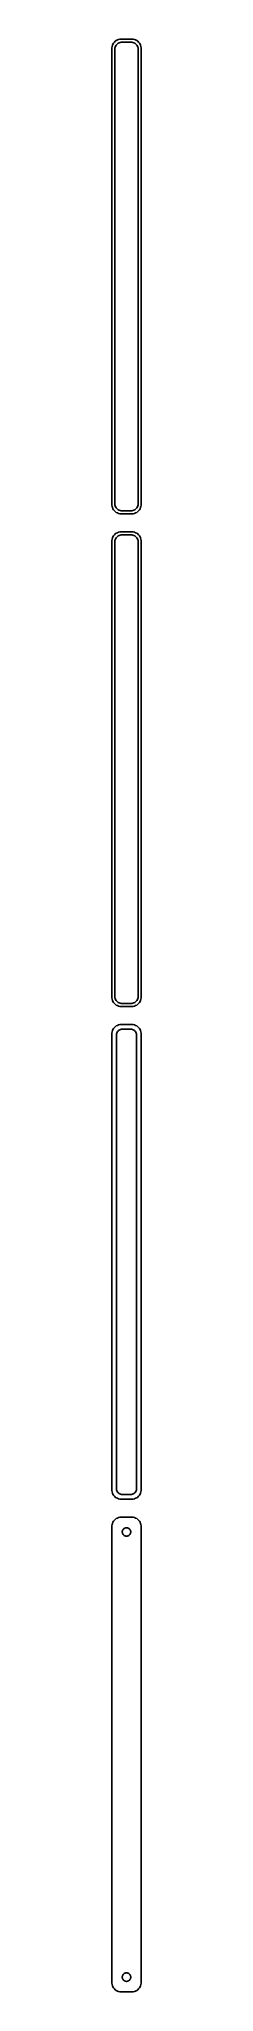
# Model space of a CAD drawing. Header units: metres. Extents: x -8 to 8, y 876 to 1863.
import ezdxf

# ---------------------------------------------------------------- set-up
doc = ezdxf.new("R2010")
doc.units = ezdxf.units.M

msp = doc.modelspace()

# ---------------------------------------------------------------- linework, layer by layer
for p, q in [((-7.46057, 1858.63), (-7.5, 1858)), ((-7.5, 1858), (-7.5, 1628)), ((-7.34291, 1859.24), (-7.46057, 1858.63)), ((-7.14888, 1859.84), (-7.34291, 1859.24)), ((-6.88153, 1860.41), (-7.14888, 1859.84)), ((-6.54507, 1860.94), (-6.88153, 1860.41)), ((-6.14484, 1861.42), (-6.54507, 1860.94)), ((-5.68712, 1861.85), (-6.14484, 1861.42)), ((-6, 1857.5), (-5.96844, 1858)), ((-6, 1628.5), (-6, 1857.5)), ((-5.96844, 1858), (-5.87433, 1858.49)), ((-5.87433, 1858.49), (-5.7191, 1858.97)), ((-5.7191, 1858.97), (-5.50522, 1859.43)), ((-5.17912, 1862.22), (-5.68712, 1861.85)), ((-5.50522, 1859.43), (-5.23605, 1859.85)), ((-5.23605, 1859.85), (-4.91586, 1860.24)), ((-4.62889, 1862.52), (-5.17912, 1862.22)), ((-4.91586, 1860.24), (-4.54968, 1860.58)), ((-4.04507, 1862.76), (-4.62889, 1862.52)), ((-4.54968, 1860.58), (-4.1433, 1860.88)), ((-4.1433, 1860.88), (-3.70311, 1861.12)), ((-3.4369, 1862.91), (-4.04507, 1862.76)), ((-3.70311, 1861.12), (-3.23605, 1861.3)), ((-2.81395, 1862.99), (-3.4369, 1862.91)), ((-3.23605, 1861.3), (-2.74951, 1861.43)), ((2.81395, 1862.99), (-2.81395, 1862.99)), ((-2.74951, 1861.43), (-2.25116, 1861.49)), ((-2.25116, 1861.49), (2.25116, 1861.49)), ((2.25116, 1861.49), (2.74951, 1861.43)), ((2.74951, 1861.43), (3.23605, 1861.3)), ((3.4369, 1862.91), (2.81395, 1862.99)), ((3.23605, 1861.3), (3.70311, 1861.12)), ((4.04507, 1862.76), (3.4369, 1862.91)), ((3.70311, 1861.12), (4.1433, 1860.88)), ((4.62889, 1862.52), (4.04507, 1862.76)), ((4.1433, 1860.88), (4.54968, 1860.58)), ((4.54968, 1860.58), (4.91586, 1860.24)), ((5.17912, 1862.22), (4.62889, 1862.52)), ((4.91586, 1860.24), (5.23605, 1859.85)), ((5.68712, 1861.85), (5.17912, 1862.22)), ((5.23605, 1859.85), (5.50522, 1859.43)), ((5.50522, 1859.43), (5.7191, 1858.97)), ((6.14484, 1861.42), (5.68712, 1861.85)), ((5.7191, 1858.97), (5.87433, 1858.49)), ((5.87433, 1858.49), (5.96844, 1858)), ((5.96844, 1858), (6, 1857.5)), ((6, 1857.5), (6, 1628.5)), ((6.54507, 1860.94), (6.14484, 1861.42)), ((6.88153, 1860.41), (6.54507, 1860.94)), ((7.14888, 1859.84), (6.88153, 1860.41)), ((7.34291, 1859.24), (7.14888, 1859.84)), ((7.46057, 1858.63), (7.34291, 1859.24)), ((7.5, 1858), (7.46057, 1858.63)), ((7.5, 1628), (7.5, 1858)), ((-7.5, 1628), (-7.46057, 1627.37)), ((-7.46057, 1627.37), (-7.34291, 1626.76)), ((-7.34291, 1626.76), (-7.14888, 1626.16)), ((-7.14888, 1626.16), (-6.88153, 1625.59)), ((-6.88153, 1625.59), (-6.54507, 1625.06)), ((-6.54507, 1625.06), (-6.14484, 1624.58)), ((-6.14484, 1624.58), (-5.68712, 1624.15)), ((-5.96844, 1628), (-6, 1628.5)), ((-5.87433, 1627.51), (-5.96844, 1628)), ((-5.7191, 1627.03), (-5.87433, 1627.51)), ((-5.50522, 1626.57), (-5.7191, 1627.03)), ((-5.68712, 1624.15), (-5.17912, 1623.78)), ((-5.23605, 1626.15), (-5.50522, 1626.57)), ((-4.91586, 1625.76), (-5.23605, 1626.15)), ((-5.17912, 1623.78), (-4.62889, 1623.48)), ((-4.54968, 1625.42), (-4.91586, 1625.76)), ((-4.62889, 1623.48), (-4.04507, 1623.24)), ((-4.1433, 1625.12), (-4.54968, 1625.42)), ((-3.70311, 1624.88), (-4.1433, 1625.12)), ((-4.04507, 1623.24), (-3.4369, 1623.09)), ((-3.23605, 1624.7), (-3.70311, 1624.88)), ((-3.4369, 1623.09), (-2.81395, 1623.01)), ((-2.74951, 1624.57), (-3.23605, 1624.7)), ((-2.81395, 1623.01), (2.81395, 1623.01)), ((-2.25116, 1624.51), (-2.74951, 1624.57)), ((2.25116, 1624.51), (-2.25116, 1624.51)), ((2.74951, 1624.57), (2.25116, 1624.51)), ((3.23605, 1624.7), (2.74951, 1624.57)), ((2.81395, 1623.01), (3.4369, 1623.09)), ((3.70311, 1624.88), (3.23605, 1624.7)), ((3.4369, 1623.09), (4.04507, 1623.24)), ((4.1433, 1625.12), (3.70311, 1624.88)), ((4.04507, 1623.24), (4.62889, 1623.48)), ((4.54968, 1625.42), (4.1433, 1625.12)), ((4.91586, 1625.76), (4.54968, 1625.42)), ((4.62889, 1623.48), (5.17912, 1623.78)), ((5.23605, 1626.15), (4.91586, 1625.76)), ((5.17912, 1623.78), (5.68712, 1624.15)), ((5.50522, 1626.57), (5.23605, 1626.15)), ((5.7191, 1627.03), (5.50522, 1626.57)), ((5.68712, 1624.15), (6.14484, 1624.58)), ((5.87433, 1627.51), (5.7191, 1627.03)), ((5.96844, 1628), (5.87433, 1627.51)), ((6, 1628.5), (5.96844, 1628)), ((6.14484, 1624.58), (6.54507, 1625.06)), ((6.54507, 1625.06), (6.88153, 1625.59)), ((6.88153, 1625.59), (7.14888, 1626.16)), ((7.14888, 1626.16), (7.34291, 1626.76)), ((7.34291, 1626.76), (7.46057, 1627.37)), ((7.46057, 1627.37), (7.5, 1628)), ((-7.46057, 1609.63), (-7.5, 1609)), ((-7.5, 1609), (-7.5, 1379)), ((-7.34291, 1610.24), (-7.46057, 1609.63)), ((-7.14888, 1610.84), (-7.34291, 1610.24)), ((-6.88153, 1611.41), (-7.14888, 1610.84)), ((-6.54507, 1611.94), (-6.88153, 1611.41)), ((-6.14484, 1612.42), (-6.54507, 1611.94)), ((-5.68712, 1612.85), (-6.14484, 1612.42)), ((-6, 1608.5), (-5.96844, 1609)), ((-5.96844, 1609), (-5.87433, 1609.49)), ((-5.87433, 1609.49), (-5.7191, 1609.97)), ((-5.7191, 1609.97), (-5.50522, 1610.43)), ((-5.17912, 1613.22), (-5.68712, 1612.85)), ((-5.50522, 1610.43), (-5.23605, 1610.85)), ((-5.23605, 1610.85), (-4.91586, 1611.24)), ((-4.62889, 1613.52), (-5.17912, 1613.22)), ((-4.91586, 1611.24), (-4.54968, 1611.58)), ((-4.04507, 1613.76), (-4.62889, 1613.52)), ((-4.54968, 1611.58), (-4.1433, 1611.88)), ((-4.1433, 1611.88), (-3.70311, 1612.12)), ((-3.4369, 1613.91), (-4.04507, 1613.76)), ((-3.70311, 1612.12), (-3.23605, 1612.3)), ((-2.81395, 1613.99), (-3.4369, 1613.91)), ((-3.23605, 1612.3), (-2.74951, 1612.43)), ((2.81395, 1613.99), (-2.81395, 1613.99)), ((-2.74951, 1612.43), (-2.25116, 1612.49)), ((-2.25116, 1612.49), (2.25116, 1612.49)), ((2.25116, 1612.49), (2.74951, 1612.43)), ((2.74951, 1612.43), (3.23605, 1612.3)), ((3.4369, 1613.91), (2.81395, 1613.99)), ((3.23605, 1612.3), (3.70311, 1612.12)), ((4.04507, 1613.76), (3.4369, 1613.91)), ((3.70311, 1612.12), (4.1433, 1611.88)), ((4.62889, 1613.52), (4.04507, 1613.76)), ((4.1433, 1611.88), (4.54968, 1611.58)), ((4.54968, 1611.58), (4.91586, 1611.24)), ((5.17912, 1613.22), (4.62889, 1613.52)), ((4.91586, 1611.24), (5.23605, 1610.85)), ((5.68712, 1612.85), (5.17912, 1613.22)), ((5.23605, 1610.85), (5.50522, 1610.43)), ((5.50522, 1610.43), (5.7191, 1609.97)), ((6.14484, 1612.42), (5.68712, 1612.85)), ((5.7191, 1609.97), (5.87433, 1609.49)), ((5.87433, 1609.49), (5.96844, 1609)), ((5.96844, 1609), (6, 1608.5)), ((6.54507, 1611.94), (6.14484, 1612.42)), ((6.88153, 1611.41), (6.54507, 1611.94)), ((7.14888, 1610.84), (6.88153, 1611.41)), ((7.34291, 1610.24), (7.14888, 1610.84)), ((7.46057, 1609.63), (7.34291, 1610.24)), ((7.5, 1609), (7.46057, 1609.63)), ((7.5, 1379), (7.5, 1609)), ((-6, 1379.5), (-6, 1608.5)), ((6, 1608.5), (6, 1379.5)), ((-7.5, 1379), (-7.46057, 1378.37)), ((-7.46057, 1378.37), (-7.34291, 1377.76)), ((-7.34291, 1377.76), (-7.14888, 1377.16)), ((-7.14888, 1377.16), (-6.88153, 1376.59)), ((-6.88153, 1376.59), (-6.54507, 1376.06)), ((-6.54507, 1376.06), (-6.14484, 1375.58)), ((-6.14484, 1375.58), (-5.68712, 1375.15)), ((-5.96844, 1379), (-6, 1379.5)), ((-5.87433, 1378.51), (-5.96844, 1379)), ((-5.7191, 1378.03), (-5.87433, 1378.51)), ((-5.50522, 1377.57), (-5.7191, 1378.03)), ((-5.68712, 1375.15), (-5.17912, 1374.78)), ((-5.23605, 1377.15), (-5.50522, 1377.57)), ((-4.91586, 1376.76), (-5.23605, 1377.15)), ((-5.17912, 1374.78), (-4.62889, 1374.48)), ((-4.54968, 1376.42), (-4.91586, 1376.76)), ((-4.62889, 1374.48), (-4.04507, 1374.24)), ((-4.1433, 1376.12), (-4.54968, 1376.42)), ((-3.70311, 1375.88), (-4.1433, 1376.12)), ((-4.04507, 1374.24), (-3.4369, 1374.09)), ((-3.23605, 1375.7), (-3.70311, 1375.88)), ((-3.4369, 1374.09), (-2.81395, 1374.01)), ((-2.74951, 1375.57), (-3.23605, 1375.7)), ((-2.81395, 1374.01), (2.81395, 1374.01)), ((-2.25116, 1375.51), (-2.74951, 1375.57)), ((2.25116, 1375.51), (-2.25116, 1375.51)), ((2.74951, 1375.57), (2.25116, 1375.51)), ((3.23605, 1375.7), (2.74951, 1375.57)), ((2.81395, 1374.01), (3.4369, 1374.09)), ((3.70311, 1375.88), (3.23605, 1375.7)), ((3.4369, 1374.09), (4.04507, 1374.24)), ((4.1433, 1376.12), (3.70311, 1375.88)), ((4.04507, 1374.24), (4.62889, 1374.48)), ((4.54968, 1376.42), (4.1433, 1376.12)), ((4.91586, 1376.76), (4.54968, 1376.42)), ((4.62889, 1374.48), (5.17912, 1374.78)), ((5.23605, 1377.15), (4.91586, 1376.76)), ((5.17912, 1374.78), (5.68712, 1375.15)), ((5.50522, 1377.57), (5.23605, 1377.15)), ((5.7191, 1378.03), (5.50522, 1377.57)), ((5.68712, 1375.15), (6.14484, 1375.58)), ((5.87433, 1378.51), (5.7191, 1378.03)), ((5.96844, 1379), (5.87433, 1378.51)), ((6, 1379.5), (5.96844, 1379)), ((6.14484, 1375.58), (6.54507, 1376.06)), ((6.54507, 1376.06), (6.88153, 1376.59)), ((6.88153, 1376.59), (7.14888, 1377.16)), ((7.14888, 1377.16), (7.34291, 1377.76)), ((7.34291, 1377.76), (7.46057, 1378.37)), ((7.46057, 1378.37), (7.5, 1379)), ((-6.88153, 1362.41), (-7.14888, 1361.84)), ((-6.54507, 1362.94), (-6.88153, 1362.41)), ((-6.14484, 1363.42), (-6.54507, 1362.94)), ((-5.68712, 1363.85), (-6.14484, 1363.42)), ((-5.17912, 1364.22), (-5.68712, 1363.85)), ((-4.62889, 1364.52), (-5.17912, 1364.22)), ((-4.04507, 1364.76), (-4.62889, 1364.52)), ((-3.4369, 1364.91), (-4.04507, 1364.76)), ((-3.98424, 1361.9), (-3.66798, 1362.13)), ((-3.66798, 1362.13), (-3.32541, 1362.32)), ((-2.81395, 1364.99), (-3.4369, 1364.91)), ((-3.32541, 1362.32), (-2.96194, 1362.46)), ((-2.96194, 1362.46), (-2.5833, 1362.56)), ((2.81395, 1364.99), (-2.81395, 1364.99)), ((-2.5833, 1362.56), (-2.19545, 1362.61)), ((-2.19545, 1362.61), (2.19545, 1362.61)), ((2.19545, 1362.61), (2.5833, 1362.56)), ((2.5833, 1362.56), (2.96194, 1362.46)), ((3.4369, 1364.91), (2.81395, 1364.99)), ((2.96194, 1362.46), (3.32541, 1362.32)), ((3.32541, 1362.32), (3.66798, 1362.13)), ((4.04507, 1364.76), (3.4369, 1364.91)), ((3.66798, 1362.13), (3.98424, 1361.9)), ((4.62889, 1364.52), (4.04507, 1364.76)), ((5.17912, 1364.22), (4.62889, 1364.52)), ((5.68712, 1363.85), (5.17912, 1364.22)), ((6.14484, 1363.42), (5.68712, 1363.85)), ((6.54507, 1362.94), (6.14484, 1363.42)), ((6.88153, 1362.41), (6.54507, 1362.94)), ((7.14888, 1361.84), (6.88153, 1362.41)), ((-7.46057, 1360.63), (-7.5, 1360)), ((-7.5, 1360), (-7.5, 1130)), ((-7.34291, 1361.24), (-7.46057, 1360.63)), ((-7.14888, 1361.84), (-7.34291, 1361.24)), ((-5.11292, 1359.5), (-5.08836, 1359.89)), ((-5.11292, 1130.5), (-5.11292, 1359.5)), ((-5.08836, 1359.89), (-5.01512, 1360.27)), ((-5.01512, 1360.27), (-4.89432, 1360.65)), ((-4.89432, 1360.65), (-4.72786, 1361)), ((-4.72786, 1361), (-4.5184, 1361.33)), ((-4.5184, 1361.33), (-4.26921, 1361.63)), ((-4.26921, 1361.63), (-3.98424, 1361.9)), ((3.98424, 1361.9), (4.26921, 1361.63)), ((4.26921, 1361.63), (4.5184, 1361.33)), ((4.5184, 1361.33), (4.72786, 1361)), ((4.72786, 1361), (4.89432, 1360.65)), ((4.89432, 1360.65), (5.01512, 1360.27)), ((5.01512, 1360.27), (5.08836, 1359.89)), ((5.08836, 1359.89), (5.11292, 1359.5)), ((5.11292, 1359.5), (5.11292, 1130.5)), ((7.34291, 1361.24), (7.14888, 1361.84)), ((7.46057, 1360.63), (7.34291, 1361.24)), ((7.5, 1360), (7.46057, 1360.63)), ((7.5, 1130), (7.5, 1360)), ((-7.5, 1130), (-7.46057, 1129.37)), ((-7.46057, 1129.37), (-7.34291, 1128.76)), ((-7.34291, 1128.76), (-7.14888, 1128.16)), ((-7.14888, 1128.16), (-6.88153, 1127.59)), ((-6.88153, 1127.59), (-6.54507, 1127.06)), ((-6.54507, 1127.06), (-6.14484, 1126.58)), ((-6.14484, 1126.58), (-5.68712, 1126.15)), ((-5.68712, 1126.15), (-5.17912, 1125.78)), ((-5.17912, 1125.78), (-4.62889, 1125.48)), ((-5.08836, 1130.11), (-5.11292, 1130.5)), ((-5.01512, 1129.73), (-5.08836, 1130.11)), ((-4.89432, 1129.35), (-5.01512, 1129.73)), ((-4.72786, 1129), (-4.89432, 1129.35)), ((-4.5184, 1128.67), (-4.72786, 1129)), ((-4.62889, 1125.48), (-4.04507, 1125.24)), ((-4.26921, 1128.37), (-4.5184, 1128.67)), ((-3.98424, 1128.1), (-4.26921, 1128.37)), ((-4.04507, 1125.24), (-3.4369, 1125.09)), ((-3.66798, 1127.87), (-3.98424, 1128.1)), ((-3.32541, 1127.68), (-3.66798, 1127.87)), ((-2.96194, 1127.54), (-3.32541, 1127.68)), ((-2.5833, 1127.44), (-2.96194, 1127.54)), ((-2.19545, 1127.39), (-2.5833, 1127.44)), ((2.19545, 1127.39), (-2.19545, 1127.39)), ((2.5833, 1127.44), (2.19545, 1127.39)), ((2.96194, 1127.54), (2.5833, 1127.44)), ((3.32541, 1127.68), (2.96194, 1127.54)), ((3.66798, 1127.87), (3.32541, 1127.68)), ((3.4369, 1125.09), (4.04507, 1125.24)), ((3.98424, 1128.1), (3.66798, 1127.87)), ((4.26921, 1128.37), (3.98424, 1128.1)), ((4.04507, 1125.24), (4.62889, 1125.48)), ((4.5184, 1128.67), (4.26921, 1128.37)), ((4.72786, 1129), (4.5184, 1128.67)), ((4.62889, 1125.48), (5.17912, 1125.78)), ((4.89432, 1129.35), (4.72786, 1129)), ((5.01512, 1129.73), (4.89432, 1129.35)), ((5.08836, 1130.11), (5.01512, 1129.73)), ((5.11292, 1130.5), (5.08836, 1130.11)), ((5.17912, 1125.78), (5.68712, 1126.15)), ((5.68712, 1126.15), (6.14484, 1126.58)), ((6.14484, 1126.58), (6.54507, 1127.06)), ((6.54507, 1127.06), (6.88153, 1127.59)), ((6.88153, 1127.59), (7.14888, 1128.16)), ((7.14888, 1128.16), (7.34291, 1128.76)), ((7.34291, 1128.76), (7.46057, 1129.37)), ((7.46057, 1129.37), (7.5, 1130)), ((-4.62889, 1115.52), (-5.17912, 1115.22)), ((-4.04507, 1115.76), (-4.62889, 1115.52)), ((-3.4369, 1115.91), (-4.04507, 1115.76)), ((-3.4369, 1125.09), (-2.81395, 1125.01)), ((-2.81395, 1115.99), (-3.4369, 1115.91)), ((-2.81395, 1125.01), (2.81395, 1125.01)), ((2.81395, 1115.99), (-2.81395, 1115.99)), ((2.81395, 1125.01), (3.4369, 1125.09)), ((3.4369, 1115.91), (2.81395, 1115.99)), ((4.04507, 1115.76), (3.4369, 1115.91)), ((4.62889, 1115.52), (4.04507, 1115.76)), ((5.17912, 1115.22), (4.62889, 1115.52)), ((-7.46057, 1111.63), (-7.5, 1111)), ((-7.5, 1111), (-7.5, 881)), ((-7.34291, 1112.24), (-7.46057, 1111.63)), ((-7.14888, 1112.84), (-7.34291, 1112.24)), ((-6.88153, 1113.41), (-7.14888, 1112.84)), ((-6.54507, 1113.94), (-6.88153, 1113.41)), ((-6.14484, 1114.42), (-6.54507, 1113.94)), ((-5.68712, 1114.85), (-6.14484, 1114.42)), ((-5.17912, 1115.22), (-5.68712, 1114.85)), ((-2.13528, 1108.5), (-2.11845, 1108.77)), ((-2.11845, 1108.23), (-2.13528, 1108.5)), ((-2.11845, 1108.77), (-2.06821, 1109.03)), ((-2.06821, 1107.97), (-2.11845, 1108.23)), ((-2.06821, 1109.03), (-1.98534, 1109.29)), ((-1.98534, 1107.71), (-2.06821, 1107.97)), ((-1.98534, 1109.29), (-1.87117, 1109.53)), ((-1.87117, 1107.47), (-1.98534, 1107.71)), ((-1.87117, 1109.53), (-1.72748, 1109.76)), ((-1.72748, 1107.24), (-1.87117, 1107.47)), ((-1.72748, 1109.76), (-1.55655, 1109.96)), ((-1.55655, 1107.04), (-1.72748, 1107.24)), ((-1.55655, 1109.96), (-1.36108, 1110.15)), ((-1.36108, 1106.85), (-1.55655, 1107.04)), ((-1.36108, 1110.15), (-1.14413, 1110.3)), ((-1.14413, 1106.7), (-1.36108, 1106.85)), ((-1.14413, 1110.3), (-0.909149, 1110.43)), ((-0.909149, 1106.57), (-1.14413, 1106.7)), ((-0.909149, 1110.43), (-0.659836, 1110.53)), ((-0.659836, 1106.47), (-0.909149, 1106.57)), ((-0.659836, 1110.53), (-0.400101, 1110.6)), ((-0.400101, 1106.4), (-0.659836, 1106.47)), ((-0.400101, 1110.6), (-0.134064, 1110.63)), ((-0.134064, 1106.37), (-0.400101, 1106.4)), ((-0.134064, 1110.63), (0.134064, 1110.63)), ((0.134064, 1106.37), (-0.134064, 1106.37)), ((0.134064, 1110.63), (0.400101, 1110.6)), ((0.400101, 1106.4), (0.134064, 1106.37)), ((0.400101, 1110.6), (0.659836, 1110.53)), ((0.659836, 1106.47), (0.400101, 1106.4)), ((0.659836, 1110.53), (0.909149, 1110.43)), ((0.909149, 1106.57), (0.659836, 1106.47)), ((0.909149, 1110.43), (1.14413, 1110.3)), ((1.14413, 1106.7), (0.909149, 1106.57)), ((1.14413, 1110.3), (1.36108, 1110.15)), ((1.36108, 1106.85), (1.14413, 1106.7)), ((1.36108, 1110.15), (1.55655, 1109.96)), ((1.55655, 1107.04), (1.36108, 1106.85)), ((1.55655, 1109.96), (1.72748, 1109.76)), ((1.72748, 1107.24), (1.55655, 1107.04)), ((1.72748, 1109.76), (1.87117, 1109.53)), ((1.87117, 1107.47), (1.72748, 1107.24)), ((1.87117, 1109.53), (1.98534, 1109.29)), ((1.98534, 1107.71), (1.87117, 1107.47)), ((1.98534, 1109.29), (2.06821, 1109.03)), ((2.06821, 1107.97), (1.98534, 1107.71)), ((2.06821, 1109.03), (2.11845, 1108.77)), ((2.11845, 1108.23), (2.06821, 1107.97)), ((2.11845, 1108.77), (2.13528, 1108.5)), ((2.13528, 1108.5), (2.11845, 1108.23)), ((5.68712, 1114.85), (5.17912, 1115.22)), ((6.14484, 1114.42), (5.68712, 1114.85)), ((6.54507, 1113.94), (6.14484, 1114.42)), ((6.88153, 1113.41), (6.54507, 1113.94)), ((7.14888, 1112.84), (6.88153, 1113.41)), ((7.34291, 1112.24), (7.14888, 1112.84)), ((7.46057, 1111.63), (7.34291, 1112.24)), ((7.5, 1111), (7.46057, 1111.63)), ((7.5, 881), (7.5, 1111)), ((-7.5, 881), (-7.46057, 880.373)), ((-7.46057, 880.373), (-7.34291, 879.757)), ((-7.34291, 879.757), (-7.14888, 879.159)), ((-7.14888, 879.159), (-6.88153, 878.591)), ((-6.88153, 878.591), (-6.54507, 878.061)), ((-2.13528, 883.5), (-2.11845, 883.768)), ((-2.11845, 883.232), (-2.13528, 883.5)), ((-2.11845, 883.768), (-2.06821, 884.031)), ((-2.06821, 882.969), (-2.11845, 883.232)), ((-2.06821, 884.031), (-1.98534, 884.286)), ((-1.98534, 882.714), (-2.06821, 882.969)), ((-1.98534, 884.286), (-1.87117, 884.529)), ((-1.87117, 882.471), (-1.98534, 882.714)), ((-1.87117, 884.529), (-1.72748, 884.755)), ((-1.72748, 882.245), (-1.87117, 882.471)), ((-1.72748, 884.755), (-1.55655, 884.962)), ((-1.55655, 882.038), (-1.72748, 882.245)), ((-1.55655, 884.962), (-1.36108, 885.145)), ((-1.36108, 881.855), (-1.55655, 882.038)), ((-1.36108, 885.145), (-1.14413, 885.303)), ((-1.14413, 881.697), (-1.36108, 881.855)), ((-1.14413, 885.303), (-0.909149, 885.432)), ((-0.909149, 881.568), (-1.14413, 881.697)), ((-0.909149, 885.432), (-0.659836, 885.531)), ((-0.659836, 881.469), (-0.909149, 881.568)), ((-0.659836, 885.531), (-0.400101, 885.597)), ((-0.400101, 881.403), (-0.659836, 881.469)), ((-0.400101, 885.597), (-0.134064, 885.631)), ((-0.134064, 881.369), (-0.400101, 881.403)), ((-0.134064, 885.631), (0.134064, 885.631)), ((0.134064, 881.369), (-0.134064, 881.369)), ((0.134064, 885.631), (0.400101, 885.597)), ((0.400101, 881.403), (0.134064, 881.369)), ((0.400101, 885.597), (0.659836, 885.531)), ((0.659836, 881.469), (0.400101, 881.403)), ((0.659836, 885.531), (0.909149, 885.432)), ((0.909149, 881.568), (0.659836, 881.469)), ((0.909149, 885.432), (1.14413, 885.303)), ((1.14413, 881.697), (0.909149, 881.568)), ((1.14413, 885.303), (1.36108, 885.145)), ((1.36108, 881.855), (1.14413, 881.697)), ((1.36108, 885.145), (1.55655, 884.962)), ((1.55655, 882.038), (1.36108, 881.855)), ((1.55655, 884.962), (1.72748, 884.755)), ((1.72748, 882.245), (1.55655, 882.038)), ((1.72748, 884.755), (1.87117, 884.529)), ((1.87117, 882.471), (1.72748, 882.245)), ((1.87117, 884.529), (1.98534, 884.286)), ((1.98534, 882.714), (1.87117, 882.471)), ((1.98534, 884.286), (2.06821, 884.031)), ((2.06821, 882.969), (1.98534, 882.714)), ((2.06821, 884.031), (2.11845, 883.768)), ((2.11845, 883.232), (2.06821, 882.969)), ((2.11845, 883.768), (2.13528, 883.5)), ((2.13528, 883.5), (2.11845, 883.232)), ((6.54507, 878.061), (6.88153, 878.591)), ((6.88153, 878.591), (7.14888, 879.159)), ((7.14888, 879.159), (7.34291, 879.757)), ((7.34291, 879.757), (7.46057, 880.373)), ((7.46057, 880.373), (7.5, 881)), ((-6.54507, 878.061), (-6.14484, 877.577)), ((-6.14484, 877.577), (-5.68712, 877.147)), ((-5.68712, 877.147), (-5.17912, 876.778)), ((-5.17912, 876.778), (-4.62889, 876.476)), ((-4.62889, 876.476), (-4.04507, 876.245)), ((-4.04507, 876.245), (-3.4369, 876.089)), ((-3.4369, 876.089), (-2.81395, 876.01)), ((-2.81395, 876.01), (2.81395, 876.01)), ((2.81395, 876.01), (3.4369, 876.089)), ((3.4369, 876.089), (4.04507, 876.245)), ((4.04507, 876.245), (4.62889, 876.476)), ((4.62889, 876.476), (5.17912, 876.778)), ((5.17912, 876.778), (5.68712, 877.147)), ((5.68712, 877.147), (6.14484, 877.577)), ((6.14484, 877.577), (6.54507, 878.061))]:
    msp.add_line(p, q)

doc.saveas('drawing.dxf')
